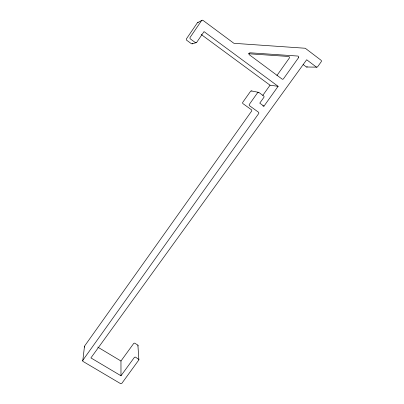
<?xml version="1.0" encoding="UTF-8"?>
<svg xmlns="http://www.w3.org/2000/svg" width="404" height="404" viewBox="0 0 404 404"><rect width="100%" height="100%" fill="white"/><g stroke="black" fill="none" stroke-linecap="round" stroke-linejoin="round"><path stroke-width="0.61" d="M251.909 91.097A1.03 0.99 -64.4 0 0 250.515 91.355L242.804 102.257A1.025 0.99 -62.3 0 0 243.011 103.677L251.394 109.731A1.02 0.98 -59.8 0 1 251.601 111.135L84.502 346.167L82.734 361.262L120.72 383.724L121.862 383.32L138.87 359.903L137.905 345.117L134.598 343.102L133.82 343.309L120.963 361.009L120.978 375.771L90.91 357.909L306.686 59.752L316.211 66.953A1.101 1.03 -64.4 0 0 317.675 66.685L321.215 61.767A1.106 1.035 -64.9 0 0 321.039 60.241L305.505 48.43A1.116 1.045 -67.6 0 0 304.975 48.233L234.189 43.324A1.121 1.071 -76.8 0 1 233.648 43.122L203.045 20.407A1.141 1.091 -85.7 0 0 201.52 20.68L190.132 37.365A1.126 1.086 -86.4 0 0 190.385 38.935L195.253 42.501A1.126 1.086 -84.7 0 0 196.768 42.228L204.035 31.623L278.114 86.325L263.943 106.191L262.817 105.863M84.401 346.45L84.638 347.117M82.578 360.636L258.631 113.645A1.076 1.03 -58.8 0 0 258.419 112.166L249.606 105.792A1.081 1.04 -61.3 0 1 249.389 104.303L257.535 92.814A1.086 1.04 -63.5 0 1 259.004 92.541L263.63 95.92A1.086 1.035 -62.4 0 1 263.837 97.415L259.757 103.146L263.943 106.191M137.936 345.986L138.057 345.435M262.792 95.395L270.039 85.199L278.114 86.325M276.952 75.477L289.294 58.115A1.05 0.99 -67.7 0 0 288.608 56.479L248.425 53.747M120.978 375.771L134.482 357.257L135.411 357.091L138.931 359.469M197.662 22.629L201.96 20.301M192.193 43.809L196.157 42.667M306.641 67.003L316.706 67.145M251.601 90.95L258.681 92.385M97.733 347.092L120.963 361.009M201.162 34.466L270.039 85.199M303.141 64.544L306.166 66.822A1.045 0.98 -65 0 0 307.303 66.822M192.769 43.39A1.066 1.03 -85.6 0 1 191.334 43.647L186.719 40.274A1.071 1.03 -87.2 0 1 186.471 38.784L197.248 22.988A1.081 1.035 -86.4 0 1 198.187 22.533M298.475 57.777L283.502 78.77A1.096 1.04 -64.7 0 1 282.032 79.038L249.404 54.818A1.111 1.06 -72.4 0 1 250.137 52.803L297.753 56.045A1.111 1.045 -67 0 1 298.475 57.777"/></g></svg>
